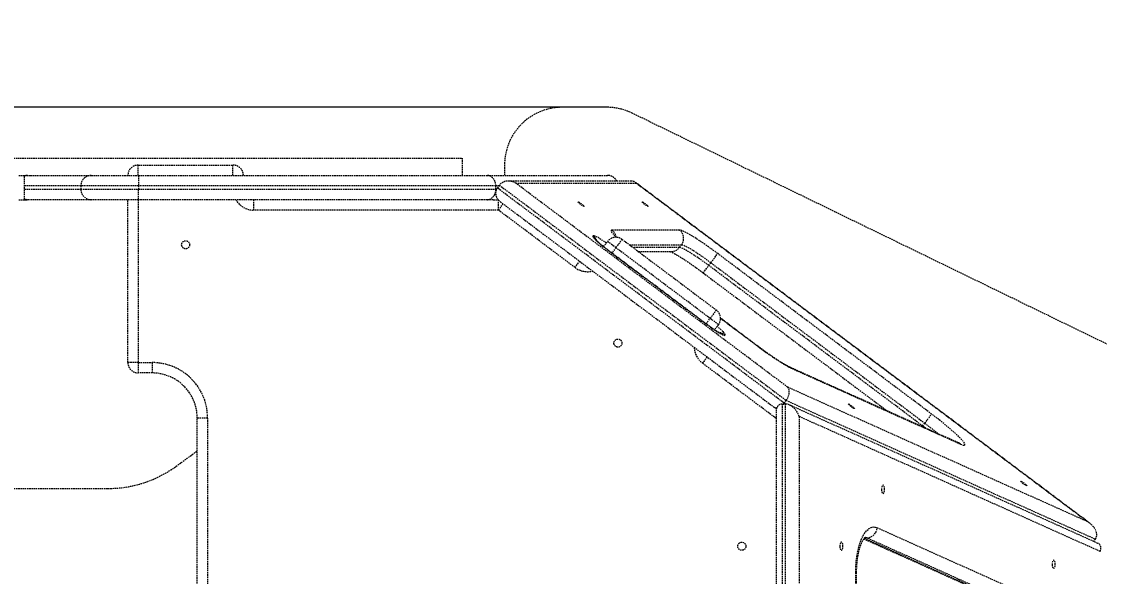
# Model space of a CAD drawing. Header units: millimetres. Extents: x -3085 to 3206, y -2400 to 2360.
# Drawn here: x 281 to 1214, y 498 to 979 of the extents above; entities that cross this region are included whole.
import ezdxf

# ---------------------------------------------------------------- set-up
doc = ezdxf.new("R2010")
doc.units = ezdxf.units.MM
doc.linetypes.add('HIDDEN', pattern=[1.905, 1.27, -0.635])
for name, color, linetype in [('DIKOM_ОБЪЕКТ', 7, 'Continuous'), ('DIKOM_РАЗМЕР_ЗОНА', 7, 'Continuous'), ('DIKOM_РАЗМЕР_ОБЪЕКТА', 7, 'Continuous')]:
    doc.layers.add(name, color=color, linetype=linetype)
doc.styles.add('style1', font='arialbd.ttf', dxfattribs={"width": 0.8})
doc.dimstyles.new('1-50', dxfattribs={"dimtxt": 300, "dimasz": 200, "dimexe": 100, "dimexo": 0, "dimgap": 100, "dimtad": 1, "dimtoh": 1, "dimtxsty": 'style1', "dimcen": 200, "dimclrd": 7, "dimclre": 7, "dimclrt": 7, "dimadec": 1, "dimazin": 2, "dimtfac": 1, "dimtmove": 0, "dimatfit": 2, "dimfxl": 0, "dimlwd": 25, "dimlwe": 18, "dimarcsym": 0})

# ---------------------------------------------------------------- blocks, each defined once
blk = doc.blocks.new('*D0')
at = {"layer": 'Defpoints', "color": 0, "transparency": 16777216}
for p in [(-1359.22, 904.45), (787.88, 904.45), (768.64, -355.55)]:
    blk.add_point(p, dxfattribs=at)
at = {"layer": 'DIKOM_РАЗМЕР_ОБЪЕКТА', "color": 7, "lineweight": 18, "transparency": 16777216}
for p, q in [((787.88, 904.45), (-1459.22, 904.45)), ((768.64, -355.55), (-1459.22, -355.55))]:
    blk.add_line(p, q, dxfattribs=at)
at = {"layer": 'DIKOM_РАЗМЕР_ОБЪЕКТА', "color": 7, "lineweight": 25, "transparency": 16777216}
blk.add_line((-1359.22, -155.55), (-1359.22, 704.45), dxfattribs=at)
at = {"layer": 'DIKOM_РАЗМЕР_ОБЪЕКТА', "color": 7, "transparency": 16777216}
for points in [[(-1392.56, 704.45), (-1325.89, 704.45), (-1359.22, 904.45)], [(-1392.56, -155.55), (-1325.89, -155.55), (-1359.22, -355.55)]]:
    blk.add_solid(points, dxfattribs=at)
at = {"layer": 'DIKOM_РАЗМЕР_ОБЪЕКТА', "color": 7, "transparency": 16777216, "insert": (-1612.4, 274.45), "char_height": 300, "attachment_point": 5, "rotation": 90, "style": 'style1'}
blk.add_mtext('{\\fArial|b0|i0|c204|p34;1170}', dxfattribs=at)
blk = doc.blocks.new('*D2')
at = {"layer": 'Defpoints', "color": 0, "transparency": 16777216}
for p in [(-2429.71, 1360.45), (3205.66, 264.75), (-2429.71, -2299.71)]:
    blk.add_point(p, dxfattribs=at)
at = {"layer": 'DIKOM_РАЗМЕР_ЗОНА', "color": 7, "lineweight": 18, "transparency": 16777216}
for p, q in [((-2429.71, 1360.45), (-2429.71, -2399.71)), ((3205.66, 264.75), (3205.66, -2399.71))]:
    blk.add_line(p, q, dxfattribs=at)
at = {"layer": 'DIKOM_РАЗМЕР_ЗОНА', "color": 7, "lineweight": 25, "transparency": 16777216}
blk.add_line((3005.66, -2299.71), (-2229.71, -2299.71), dxfattribs=at)
at = {"layer": 'DIKOM_РАЗМЕР_ЗОНА', "color": 7, "transparency": 16777216}
for points in [[(-2229.71, -2266.38), (-2229.71, -2333.04), (-2429.71, -2299.71)], [(3005.66, -2266.38), (3005.66, -2333.04), (3205.66, -2299.71)]]:
    blk.add_solid(points, dxfattribs=at)
at = {"layer": 'DIKOM_РАЗМЕР_ЗОНА', "color": 7, "transparency": 16777216, "insert": (284.33, -2046.54), "char_height": 300, "attachment_point": 5, "style": 'style1'}
blk.add_mtext('{\\fArial|b0|i0|c204|p34;5590}', dxfattribs=at)

msp = doc.modelspace()

# ---------------------------------------------------------------- linework, layer by layer
at = {"layer": 'DIKOM_ОБЪЕКТ', "color": 7, "linetype": 'HIDDEN', "lineweight": 15}
for p, q in [((787.884, 904.45), (749.399, 904.45)), ((1631.631, 499.656), (809.754, 899.413)), ((157.985, 860.45), (662.601, 860.45)), ((662.601, 860.45), (662.601, 845.45)), ((382.259, 845.45), (382.259, 854.45)), ((382.259, 854.45), (464.259, 854.45)), ((464.259, 845.45), (464.259, 854.45)), ((699.399, 854.45), (699.399, 845.45)), ((278.69, 845.45), (283.69, 845.45)), ((283.69, 824.45), (283.69, 845.45)), ((283.69, 845.45), (288.966, 845.45)), ((284.718, 845.45), (284.718, 845.32)), ((288.966, 845.45), (341.51, 845.45)), ((341.51, 845.45), (382.364, 845.45)), ((382.364, 845.45), (684.288, 845.45)), ((382.364, 845.45), (382.364, 836.45)), ((684.288, 845.45), (788.673, 845.45)), ((809.036, 840.571), (702.721, 840.571)), ((332.542, 836.45), (283.69, 836.45)), ((283.69, 833.45), (332.542, 833.45)), ((382.364, 836.45), (332.542, 836.45)), ((332.542, 836.45), (332.542, 833.45)), ((332.542, 833.45), (382.364, 833.45)), ((691.839, 836.45), (382.364, 836.45)), ((382.364, 836.45), (382.364, 833.45)), ((382.364, 824.45), (382.364, 833.45)), ((382.364, 833.45), (691.839, 833.45)), ((691.839, 833.45), (691.839, 836.45)), ((694.531, 836.45), (691.839, 836.45)), ((691.839, 833.45), (692.44, 833.45)), ((694.963, 837.025), (693.173, 834.639)), ((941.444, 648.347), (693.173, 834.639)), ((694.963, 837.025), (943.234, 650.733)), ((944.587, 662.092), (709.181, 838.73)), ((709.181, 838.73), (813.586, 838.73)), ((1205.694, 544.711), (812.957, 839.264)), ((813.586, 838.73), (1204.474, 545.564)), ((278.69, 824.45), (283.69, 824.45)), ((283.69, 824.45), (284.718, 824.45)), ((284.718, 824.579), (284.718, 824.45)), ((284.718, 824.45), (286.239, 824.45)), ((286.385, 824.45), (286.239, 824.45)), ((341.51, 824.45), (286.385, 824.45)), ((382.364, 824.45), (341.51, 824.45)), ((373.259, 683.449), (373.259, 824.45)), ((382.259, 824.45), (382.259, 683.449)), ((684.288, 824.45), (382.364, 824.45)), ((482.259, 815.45), (482.259, 824.45)), ((689.577, 824.45), (684.288, 824.45)), ((689.577, 824.45), (693.839, 824.45)), ((694.128, 815.45), (694.128, 824.115)), ((695.747, 822.639), (932.506, 644.985)), ((694.128, 815.45), (482.259, 815.45)), ((760.399, 765.727), (694.128, 815.45)), ((850.972, 798.126), (792.471, 798.126)), ((776.134, 793.227), (775.881, 792.892)), ((785.158, 783.73), (788.603, 788.321)), ((801.204, 790.119), (882.792, 728.904)), ((807.343, 785.513), (852.65, 785.513)), ((850.86, 783.127), (852.65, 785.513)), ((789.136, 780.577), (789.166, 780.617)), ((789.136, 780.577), (874.721, 716.358)), ((874.751, 716.397), (789.166, 780.617)), ((795.802, 782.92), (792.307, 778.261)), ((877.391, 721.705), (795.802, 782.92)), ((850.86, 783.127), (810.523, 783.127)), ((815.249, 779.581), (843.81, 779.581)), ((1069.205, 638.859), (883.93, 777.816)), ((876.212, 767.503), (878.003, 769.89)), ((1061.488, 628.547), (876.212, 767.503)), ((878.003, 769.89), (1063.278, 630.933)), ((871.368, 761.071), (1030.52, 641.707)), ((873.893, 717.042), (877.391, 721.705)), ((918.771, 697.577), (886.389, 721.874)), ((886.39, 721.811), (918.74, 697.537)), ((874.721, 716.358), (874.751, 716.397)), ((884.59, 716.303), (881.217, 711.808)), ((890.261, 707.065), (890.515, 707.401)), ((918.74, 697.537), (918.771, 697.577)), ((382.259, 683.449), (373.259, 683.449)), ((382.259, 683.449), (394.259, 683.449)), ((382.259, 683.449), (382.259, 674.449)), ((394.259, 683.449), (394.259, 674.449)), ((934.517, 635.087), (870.784, 682.906)), ((394.259, 674.449), (382.259, 674.449)), ((1092.347, 613.985), (946.764, 679.261)), ((948.453, 678.208), (1094.036, 612.931)), ((1204.474, 545.564), (944.587, 662.092)), ((933.192, 644.581), (934.914, 643.809)), ((939.905, 647.546), (939.905, -98.647)), ((939.905, 647.546), (942.652, 647.546)), ((943.234, 650.733), (941.444, 648.347)), ((943.302, 647.513), (941.444, 648.347)), ((942.652, -98.647), (942.652, 647.546)), ((943.234, 650.733), (1210.977, 530.683)), ((1213.216, 526.949), (946.005, 646.761)), ((433.259, -86.55), (433.259, 635.449)), ((442.259, 635.449), (433.259, 635.449)), ((442.259, 635.449), (442.259, -86.55)), ((934.517, 641.102), (934.517, -92.203)), ((954.508, 636.781), (954.508, -87.882)), ((1215.021, 519.973), (954.508, 636.781)), ((1061.081, 628.004), (1061.488, 628.547)), ((1061.488, 628.547), (1063.278, 630.933)), ((1063.831, 626.771), (1061.488, 628.547)), ((414.848, 593.552), (433.259, 606.93)), ((-603.706, 574.45), (356.064, 574.45)), ((1021.898, 540.521), (1177.257, 470.861)), ((1010.504, 530.838), (1162.584, 462.649)), ((1010.898, 531.38), (1165.626, 462.004)), ((1011.146, 531.663), (1013.015, 531.663)), ((1168.374, 462.004), (1013.015, 531.663)), ((1210.977, 530.683), (1209.445, 528.64)), ((1003.473, 407.115), (1003.473, 502.138)), ((1004.229, 502.138), (1003.473, 502.138)), ((1004.229, 407.115), (1004.229, 502.138))]:
    msp.add_line(p, q, dxfattribs=at)
at = {"layer": 'DIKOM_ОБЪЕКТ', "color": 7, "linetype": 'HIDDEN', "lineweight": 15, "flags": 128}
for points in [[(286.239, 845.45), (284.483, 845.277), (283.69, 845.081)], [(286.385, 845.45), (284.635, 845.277), (283.69, 845.034)], [(286.385, 824.45), (284.635, 824.623), (283.69, 824.866)], [(283.69, 824.818), (284.483, 824.623), (286.239, 824.45)], [(768.415, 818.449), (768.191, 818.467), (767.689, 818.71), (766.961, 819.154), (766.088, 819.748), (765.164, 820.429), (764.288, 821.123), (763.556, 821.755), (763.048, 822.256), (762.817, 822.572), (762.89, 822.669), (763.258, 822.537), (763.882, 822.188), (764.693, 821.663), (765.604, 821.016), (766.517, 820.319), (767.331, 819.647), (767.96, 819.072), (768.335, 818.658), (768.415, 818.449)], [(823.878, 818.449), (823.654, 818.467), (823.152, 818.71), (822.424, 819.154), (821.551, 819.748), (820.627, 820.429), (819.751, 821.123), (819.019, 821.755), (818.511, 822.256), (818.28, 822.572), (818.353, 822.669), (818.721, 822.537), (819.345, 822.188), (820.156, 821.663), (821.067, 821.016), (821.98, 820.319), (822.794, 819.647), (823.423, 819.072), (823.798, 818.658), (823.878, 818.449)], [(694.128, 815.45), (695.182, 816.854), (696.195, 818.205), (697.129, 819.449), (697.948, 820.54), (698.163, 820.827)], [(787.558, 786.928), (785.59, 788.286), (783.709, 789.536), (781.967, 790.641), (780.399, 791.578), (779.038, 792.329), (777.91, 792.879), (777.04, 793.216), (776.444, 793.332), (776.134, 793.227)], [(792.471, 798.126), (791.966, 798.02), (791.741, 797.701), (791.799, 797.173), (792.138, 796.441), (792.755, 795.51), (793.645, 794.39), (794.8, 793.091), (795.919, 791.919)], [(883.93, 777.816), (880.95, 780.028), (877.975, 782.189), (875.032, 784.281), (872.148, 786.284), (869.35, 788.179), (866.661, 789.951), (864.108, 791.582), (861.713, 793.058), (859.498, 794.366), (857.482, 795.493), (855.685, 796.429), (854.122, 797.167), (852.808, 797.698), (851.755, 798.019), (850.972, 798.126)], [(775.881, 792.892), (775.865, 792.567), (776.142, 792.028), (776.707, 791.288), (777.549, 790.36), (778.649, 789.263), (779.987, 788.021), (781.533, 786.658), (783.258, 785.202), (785.126, 783.682), (787.099, 782.13), (789.136, 780.577)], [(795.802, 782.92), (794.398, 783.974), (793.048, 784.987), (791.803, 785.921), (790.712, 786.739), (789.817, 787.411), (789.151, 787.91), (788.742, 788.218), (788.603, 788.321)], [(801.204, 790.119), (801.1, 789.981), (800.793, 789.571), (800.294, 788.906), (799.622, 788.01), (798.803, 786.92), (797.869, 785.675), (796.856, 784.324), (795.802, 782.92)], [(852.65, 785.513), (853.364, 785.403), (854.353, 785.075), (855.606, 784.532), (857.106, 783.782), (858.837, 782.833), (860.777, 781.697), (862.903, 780.387), (865.188, 778.919), (867.606, 777.311), (870.128, 775.583), (872.722, 773.755), (875.358, 771.85), (878.003, 769.89)], [(876.212, 767.503), (873.567, 769.463), (870.932, 771.369), (868.337, 773.197), (865.816, 774.925), (863.398, 776.533), (861.112, 778), (858.986, 779.31), (857.046, 780.447), (855.316, 781.396), (853.815, 782.146), (852.563, 782.689), (851.574, 783.017), (850.86, 783.127)], [(878.003, 769.89), (879.061, 771.301), (880.101, 772.688), (881.081, 773.996), (881.964, 775.177), (882.716, 776.183), (883.308, 776.977), (883.718, 777.529), (883.93, 777.816)], [(760.399, 765.727), (761.453, 767.131), (762.466, 768.482), (763.4, 769.726), (764.219, 770.817), (764.432, 771.101)], [(871.368, 761.071), (871.391, 761.099), (871.593, 761.363), (871.993, 761.892), (872.577, 762.666), (873.322, 763.655), (874.199, 764.822), (875.175, 766.121), (876.212, 767.503)], [(882.792, 728.904), (882.689, 728.765), (882.381, 728.356), (881.882, 727.69), (881.21, 726.795), (880.392, 725.704), (879.458, 724.46), (878.445, 723.109), (877.391, 721.705)], [(884.59, 716.303), (884.452, 716.407), (884.042, 716.714), (883.377, 717.214), (882.481, 717.885), (881.39, 718.704), (880.146, 719.638), (878.795, 720.651), (877.391, 721.705)], [(874.721, 716.358), (876.782, 714.836), (878.824, 713.375), (880.805, 712.006), (882.686, 710.757), (884.429, 709.652), (885.996, 708.715), (887.358, 707.963), (888.485, 707.414), (889.356, 707.077), (889.952, 706.96), (890.261, 707.065)], [(890.515, 707.401), (890.531, 707.726), (890.253, 708.265), (889.688, 709.005), (888.847, 709.933), (887.746, 711.03), (886.409, 712.272), (884.862, 713.635), (883.472, 714.813)], [(918.74, 697.537), (921.967, 695.143), (925.186, 692.809), (928.363, 690.561), (931.463, 688.421), (934.455, 686.414), (937.305, 684.559), (939.985, 682.878), (942.464, 681.387), (944.718, 680.103), (946.721, 679.04), (948.453, 678.208)], [(874.813, 688.276), (874.603, 687.996), (873.785, 686.905), (872.851, 685.661), (871.837, 684.31), (870.784, 682.906)], [(948.453, 678.208), (947.124, 679.088), (946.773, 679.257)], [(1002.47, 643.552), (1002.247, 643.57), (1001.744, 643.814), (1001.017, 644.257), (1000.143, 644.851), (999.219, 645.532), (998.343, 646.226), (997.612, 646.858), (997.103, 647.359), (996.873, 647.675), (996.945, 647.772), (997.314, 647.64), (997.937, 647.292), (998.748, 646.766), (999.66, 646.119), (1000.572, 645.422), (1001.387, 644.75), (1002.015, 644.175), (1002.39, 643.761), (1002.47, 643.552)], [(1063.278, 630.933), (1064.337, 632.344), (1065.376, 633.731), (1066.356, 635.04), (1067.239, 636.22), (1067.992, 637.227), (1068.584, 638.021), (1068.994, 638.572), (1069.205, 638.859)], [(1094.036, 612.931), (1095.383, 612.375), (1096.468, 612.03), (1097.282, 611.901), (1097.818, 611.987), (1098.07, 612.288), (1098.036, 612.802), (1097.717, 613.524), (1097.115, 614.447), (1096.236, 615.563), (1095.087, 616.861), (1093.681, 618.33), (1092.028, 619.956), (1090.145, 621.725), (1088.048, 623.62), (1085.758, 625.623), (1083.293, 627.718), (1080.679, 629.884), (1077.937, 632.101), (1075.093, 634.35), (1072.174, 636.61), (1069.205, 638.859)], [(1094.036, 612.931), (1092.707, 613.811), (1092.347, 613.985)], [(1151.711, 576.635), (1151.488, 576.653), (1150.985, 576.897), (1150.258, 577.34), (1149.384, 577.934), (1148.46, 578.615), (1147.584, 579.31), (1146.853, 579.941), (1146.344, 580.443), (1146.114, 580.759), (1146.186, 580.856), (1146.554, 580.723), (1147.178, 580.375), (1147.989, 579.849), (1148.901, 579.203), (1149.813, 578.506), (1150.628, 577.833), (1151.257, 577.259), (1151.631, 576.845), (1151.711, 576.635)], [(1025.72, 573.74), (1025.796, 572.603), (1026.016, 571.59), (1026.356, 570.81), (1026.78, 570.347), (1027.241, 570.252), (1027.689, 570.535), (1028.076, 571.165), (1028.36, 572.074), (1028.51, 573.164), (1028.51, 574.316), (1028.36, 575.406), (1028.076, 576.315), (1027.689, 576.945), (1027.241, 577.228), (1026.78, 577.133), (1026.356, 576.67), (1026.016, 575.89), (1025.796, 574.876), (1025.72, 573.74)], [(1003.473, 502.138), (1003.547, 505.921), (1003.767, 509.669), (1004.133, 513.345), (1004.64, 516.916), (1005.284, 520.347), (1006.058, 523.607), (1006.955, 526.664), (1007.968, 529.49), (1009.085, 532.058), (1010.297, 534.343), (1011.593, 536.325), (1012.959, 537.984), (1014.384, 539.306), (1015.854, 540.276), (1017.354, 540.887), (1018.871, 541.133), (1020.39, 541.01), (1021.898, 540.521)], [(1013.015, 531.663), (1011.709, 532.067), (1011.401, 532.11)], [(989.626, 524.45), (989.702, 523.313), (989.922, 522.3), (990.263, 521.519), (990.686, 521.057), (991.147, 520.962), (991.595, 521.244), (991.982, 521.875), (992.266, 522.784), (992.416, 523.873), (992.416, 525.026), (992.266, 526.115), (991.982, 527.025), (991.595, 527.655), (991.147, 527.938), (990.686, 527.842), (990.263, 527.38), (989.922, 526.599), (989.702, 525.586), (989.626, 524.45)], [(1173.422, 508.813), (1173.498, 507.676), (1173.718, 506.663), (1174.059, 505.883), (1174.482, 505.42), (1174.943, 505.325), (1175.391, 505.608), (1175.778, 506.238), (1176.062, 507.147), (1176.213, 508.237), (1176.213, 509.389), (1176.062, 510.479), (1175.778, 511.388), (1175.391, 512.018), (1174.943, 512.301), (1174.482, 512.206), (1174.059, 511.743), (1173.718, 510.963), (1173.498, 509.949), (1173.422, 508.813)]]:
    msp.add_lwpolyline(points, dxfattribs=at)
at = {"layer": 'DIKOM_ОБЪЕКТ', "color": 7, "linetype": 'HIDDEN', "lineweight": 15}
for centre in [(423.259, 785.45), (797.587, 700.32), (904.857, 524.45)]:
    msp.add_circle(centre, 3.5, dxfattribs=at)
for centre, radius, start, end in [((749.399, 854.45), 50, 90, 180), ((787.884, 854.45), 50, 64.061975, 90), ((382.259, 845.45), 9, 90, 180), ((464.259, 845.45), 9, 0, 90), ((341.526, 836.466), 8.984, 90.101851, 180.102279), ((788.673, 836.45), 9, 27.252694, 90), ((788.64, 836.595), 8.855, 26.681569, 89.789206), ((341.526, 833.434), 8.984, 179.89771, 269.898183), ((482.259, 833.45), 18, 210, 270), ((786.931, 790.997), 9.028, 7.854382, 52.151865), ((845.379, 790.963), 9.088, 323.146, 52.017039), ((770.458, 785.662), 9.038, 26.790322, 53.128508), ((770.712, 785.999), 9.036, 20.319419, 53.127544), ((795.802, 782.92), 9, 53.119289, 143.119289), ((843.794, 788.394), 8.814, 270.102974, 323.295107), ((771.202, 780.125), 18, 233.119289, 284.307788), ((877.391, 721.705), 9, 323.119289, 53.119289), ((885.09, 700.175), 9.036, 53.105557, 85.907216), ((884.835, 699.835), 9.04, 53.109919, 79.563445), ((881.586, 697.304), 18, 181.948669, 233.119289), ((382.259, 683.449), 9, 180, 270), ((394.259, 635.449), 48, 0, 90), ((394.259, 635.449), 39, 0, 90), ((913.144, 429.989), 250.837, 49.924244, 53.234883), ((356.064, 674.45), 100, 270, 306.003787), ((1012.574, 540.988), 9.335, 272.705082, 357.131678)]:
    msp.add_arc(centre, radius, start, end, dxfattribs=at)
for centre, major_axis, ratio, start_param, end_param in [((684.288, 836.45), (0, -9), 0.8390996, 1.5707963, 3.1415927), ((703.81, 831.571), (-9.967, 3.324), 0.8391553, 4.439577, 6.0103733), ((808.214, 831.571), (-2.889, -8.667), 0.8393633, 2.7633502, 3.4144045), ((684.288, 833.45), (0, -9), 0.8390996, 0, 1.5707963), ((702.019, 829.184), (-9.967, 3.324), 0.8391553, 6.0103733, 7.4757392), ((939.215, 654.933), (-4.587, -7.782), 0.628993, 1.3953029, 2.9660992), ((937.425, 652.546), (-4.587, -7.782), 0.628993, 6.2131223, 6.6783215), ((943.517, 636.781), (6.455, -9.969), 0.6291066, 2.7547463, 3.9125511), ((937.425, 652.546), (-4.587, -7.782), 0.628993, 1.2792247, 1.3953029), ((946.265, 636.781), (6.455, -9.969), 0.6291066, 1.18395, 2.7547463), ((1199.102, 538.405), (-12.221, 7.202), 0.6285675, 3.0715297, 4.6423261), ((1206.778, 519.973), (-8.335, -5.397), 0.6291066, 2.3417548, 3.528439)]:
    msp.add_ellipse(centre, major_axis=major_axis, ratio=ratio, start_param=start_param, end_param=end_param, dxfattribs=at)
for points, knots in [([(796.096, 791.984), (795.861, 792.238), (795.378, 792.76), (794.902, 793.334), (794.622, 793.691), (794.517, 793.856), (794.539, 793.817), (794.541, 793.813)], [0, 0, 0, 0, 0.2540719, 0.521916, 0.7636381, 0.9770893, 1, 1, 1, 1]), ([(789.166, 780.617), (788.851, 780.855), (787.934, 781.546), (786.443, 782.7), (784.748, 784.049), (783.17, 785.348), (781.746, 786.561), (780.512, 787.655), (779.541, 788.559), (778.84, 789.252), (778.408, 789.707), (778.189, 789.963), (778.188, 789.964), (778.188, 789.964)], [0, 0, 0, 0, 0.0588138, 0.1707515, 0.2824312, 0.393415, 0.5032284, 0.6111776, 0.7162257, 0.8058862, 0.8872607, 0.9586597, 1, 1, 1, 1]), ([(842.862, 779.581), (842.971, 779.538), (843.249, 779.426), (843.981, 779.092), (845.031, 778.571), (846.368, 777.859), (847.96, 776.962), (849.789, 775.882), (851.826, 774.631), (854.044, 773.223), (856.416, 771.672), (858.914, 769.994), (861.513, 768.206), (864.187, 766.325), (866.909, 764.368), (869.313, 762.607), (870.797, 761.497), (871.368, 761.071)], [0, 0, 0, 0, 0.0355313, 0.091438, 0.1525337, 0.2178116, 0.2862247, 0.3568853, 0.4291238, 0.5024633, 0.5765738, 0.6512318, 0.726275, 0.8015905, 0.8770955, 0.9527232, 1, 1, 1, 1]), ([(886.807, 708.462), (886.81, 708.461), (886.817, 708.458), (886.567, 708.57), (886.085, 708.814), (885.331, 709.226), (884.325, 709.816), (883.083, 710.584), (881.642, 711.516), (880.042, 712.592), (878.329, 713.784), (876.548, 715.061), (875.35, 715.952), (874.751, 716.397)], [0, 0, 0, 0, 0.0339264, 0.0994364, 0.1750284, 0.2606159, 0.3547297, 0.4552894, 0.560312, 0.6682794, 0.7781289, 0.8891283, 1, 1, 1, 1]), ([(946.764, 679.261), (946.583, 679.344), (946.113, 679.559), (945.132, 680.048), (943.786, 680.766), (942.183, 681.671), (940.347, 682.757), (938.303, 684.013), (936.079, 685.427), (933.703, 686.983), (931.201, 688.665), (928.598, 690.457), (925.922, 692.341), (923.199, 694.3), (920.805, 696.055), (919.331, 697.157), (918.771, 697.577)], [0, 0, 0, 0, 0.0409754, 0.1065071, 0.1754683, 0.2477318, 0.3223397, 0.3985912, 0.4759878, 0.5541879, 0.632958, 0.7121313, 0.7915894, 0.8712415, 0.9510219, 1, 1, 1, 1]), ([(1093.318, 613.593), (1093.32, 613.592), (1093.36, 613.582), (1093.195, 613.63), (1092.871, 613.756), (1092.51, 613.913), (1092.347, 613.985)], [0, 0, 0, 0, 0.0251656, 0.3422098, 0.702858, 1, 1, 1, 1]), ([(1004.229, 502.138), (1004.233, 502.696), (1004.242, 504.322), (1004.346, 507.007), (1004.578, 510.148), (1004.923, 513.2), (1005.371, 516.129), (1005.914, 518.899), (1006.54, 521.477), (1007.234, 523.832), (1007.976, 525.935), (1008.743, 527.758), (1009.507, 529.283), (1010.234, 530.494), (1010.88, 531.388), (1011.413, 531.979), (1011.742, 532.276), (1011.891, 532.355), (1011.848, 532.336), (1011.847, 532.336)], [0, 0, 0, 0, 0.0359897, 0.1049033, 0.1737197, 0.2423035, 0.3105348, 0.3782806, 0.4453905, 0.5117013, 0.577029, 0.6411831, 0.7039872, 0.7653011, 0.8251123, 0.8836041, 0.9413234, 0.9992378, 1, 1, 1, 1])]:
    msp.add_open_spline(points, degree=3, knots=knots, dxfattribs=at)

# ---------------------------------------------------------------- dimensions: what is measured, and where the dimension line sits
at = {"layer": 'DIKOM_РАЗМЕР_ЗОНА'}
dim = msp.add_linear_dim(base=(-2429.712, -2299.71), p1=(3205.659, 264.753), p2=(-2429.712, 1360.45), angle=180, text='{\\fArial|b0|i0|c204|p34;5590}', dimstyle='1-50', dxfattribs=at)
dim.commit()
dim.dimension.update_dxf_attribs({"geometry": '*D2', "text_midpoint": (284.331, -2299.71), "dimtype": 160})
at = {"layer": 'DIKOM_РАЗМЕР_ОБЪЕКТА'}
dim = msp.add_linear_dim(base=(-1359.223, 904.45), p1=(768.641, -355.55), p2=(787.884, 904.45), angle=270, text='{\\fArial|b0|i0|c204|p34;1170}', dimstyle='1-50', dxfattribs=at)
dim.commit()
dim.dimension.update_dxf_attribs({"geometry": '*D0', "text_midpoint": (-1359.223, 274.45), "dimtype": 160})

doc.saveas('drawing.dxf')
